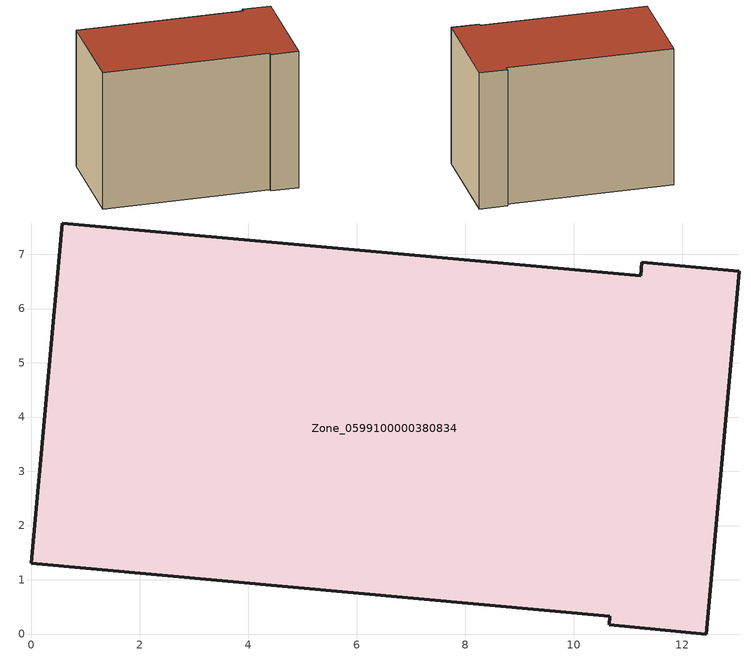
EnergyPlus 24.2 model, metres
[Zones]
Zone_0599100000380834
 floor ground (C_G): 12.44,0 10.65,0.17 10.67,0.33 0,1.3 0.57,7.58 11.24,6.61 11.26,6.85 13.05,6.69 z0
 wall outside (C_F): 0,1.3 10.67,0.33 10.65,0.17 12.44,0 13.05,6.69 11.26,6.85 11.24,6.61 0.57,7.58 0,1.3 z0:9.35
 roof outside (C_R): 12.44,0 13.05,6.69 11.26,6.85 11.24,6.61 0.57,7.58 0,1.3 10.67,0.33 10.65,0.17 z9.35
[BUILDING]
Pand.0599100000380834: North Axis=0; Terrain=City; Loads Convergence Tolerance Value=0.04; Temperature Convergence Tolerance Value=0.4; Solar Distribution=FullExterior; Maximum Number of Warmup Days=25; Minimum Number of Warmup Days=1
[Site:Location]
Rotterdam.The.Hague.AP_ZH_NLD Design_Conditions: Latitude=51.96; Longitude=4.45; Time Zone=1; Elevation=-4.5
[SITE:GROUNDTEMPERATURE:BUILDINGSURFACE]
18, 18, 18, 18, 18, 18, 18, 18, 18, 18, 18, 18
[MATERIAL] Thermal Absorptance=0.9; Solar Absorptance=0.7; Visible Absorptance=0.7
Name | Roughness | Thickness | Conductivity | Density | Specific Heat
G.TI.1992-2005 | MediumSmooth | 0.15 | 0.06 | 540 | 1210
F.TI.1992-2005 | Rough | 0.3 | 0.12 | 1920 | 840
R.TI.1992-2005 | MediumRough | 0.2 | 0.08 | 1500 | 1000
[CONSTRUCTION]
C_G: G.TI.1992-2005
C_F: F.TI.1992-2005
C_R: R.TI.1992-2005
[ZONE]
Zone_0599100000380834: Type=1; Multiplier=1; Ceiling Height=Autocalculate; Volume=Autocalculate; Floor Area=autocalculate; Part of Total Floor Area=Yes
[ZONEINFILTRATION:DESIGNFLOWRATE]
Infil_Zone_0599100000380834: Zone or ZoneList or Space or SpaceList=Zone_0599100000380834; Schedule=AlwaysOn; Design Flow Rate Calculation Method=Flow/Area; Flow Rate per Floor Area=0.0015; Constant Term Coefficient=1; Temperature Term Coefficient=0; Velocity Term Coefficient=0; Velocity Squared Term Coefficient=0
[HVACTEMPLATE:ZONE:IDEALLOADSAIRSYSTEM]
Zone_0599100000380834: Maximum Heating Supply Air Temperature=50; Minimum Cooling Supply Air Temperature=13; Maximum Heating Supply Air Humidity Ratio=0.0156; Minimum Cooling Supply Air Humidity Ratio=0.0077; Heating Limit=NoLimit; Cooling Limit=NoLimit; Dehumidification Control Type=ConstantSensibleHeatRatio; Cooling Sensible Heat Ratio=0.7; Dehumidification Setpoint=60; Humidification Control Type=None; Humidification Setpoint=30; Outdoor Air Method=None; Outdoor Air Flow Rate per Person=0.00944; Outdoor Air Flow Rate per Zone Floor Area=0; Outdoor Air Flow Rate per Zone=0; Demand Controlled Ventilation Type=None; Outdoor Air Economizer Type=NoEconomizer; Heat Recovery Type=None; Sensible Heat Recovery Effectiveness=0.7; Latent Heat Recovery Effectiveness=0.65
[ZONECONTROL:THERMOSTAT]
ThermostatControl_Zone_0599100000380834: Zone or ZoneList=Zone_0599100000380834; Control Type Schedule=DualSetpointControlType; Control 1=Thermostat_Zone_0599100000380834; Temperature Difference Between Cutout And Setpoint=0
[THERMOSTATSETPOINT:DUALSETPOINT]
Thermostat_Zone_0599100000380834: Heating Setpoint Temperature Schedule=HeatingSetpoint_Zone_0599100000380834; Cooling Setpoint Temperature Schedule=CoolingSetpoint_Zone_0599100000380834
[SCHEDULE:COMPACT]
HeatingSetpoint_Zone_0599100000380834: Through: 12/31, For: AllDays, Until: 24:00, 21
CoolingSetpoint_Zone_0599100000380834: Through: 12/31, For: AllDays, Until: 24:00, 24
DualSetpointControlType: Through: 12/31, For: AllDays, Until: 24:00, 4
AlwaysOn: Through: 12/31, For: AllDays, Until: 24:00, 1
